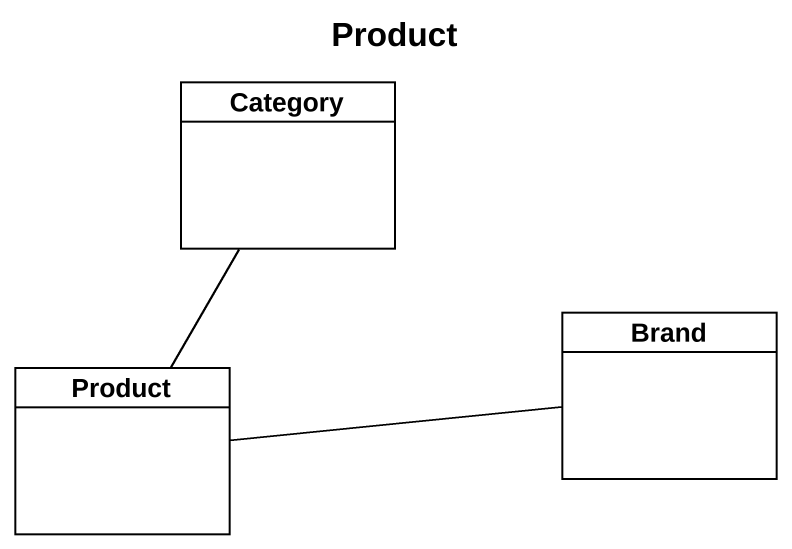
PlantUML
@startuml
title Product
hide circle
hide empty members
class Category
class Product
class Brand
Product -up- Category
Product -right- Brand
@enduml
